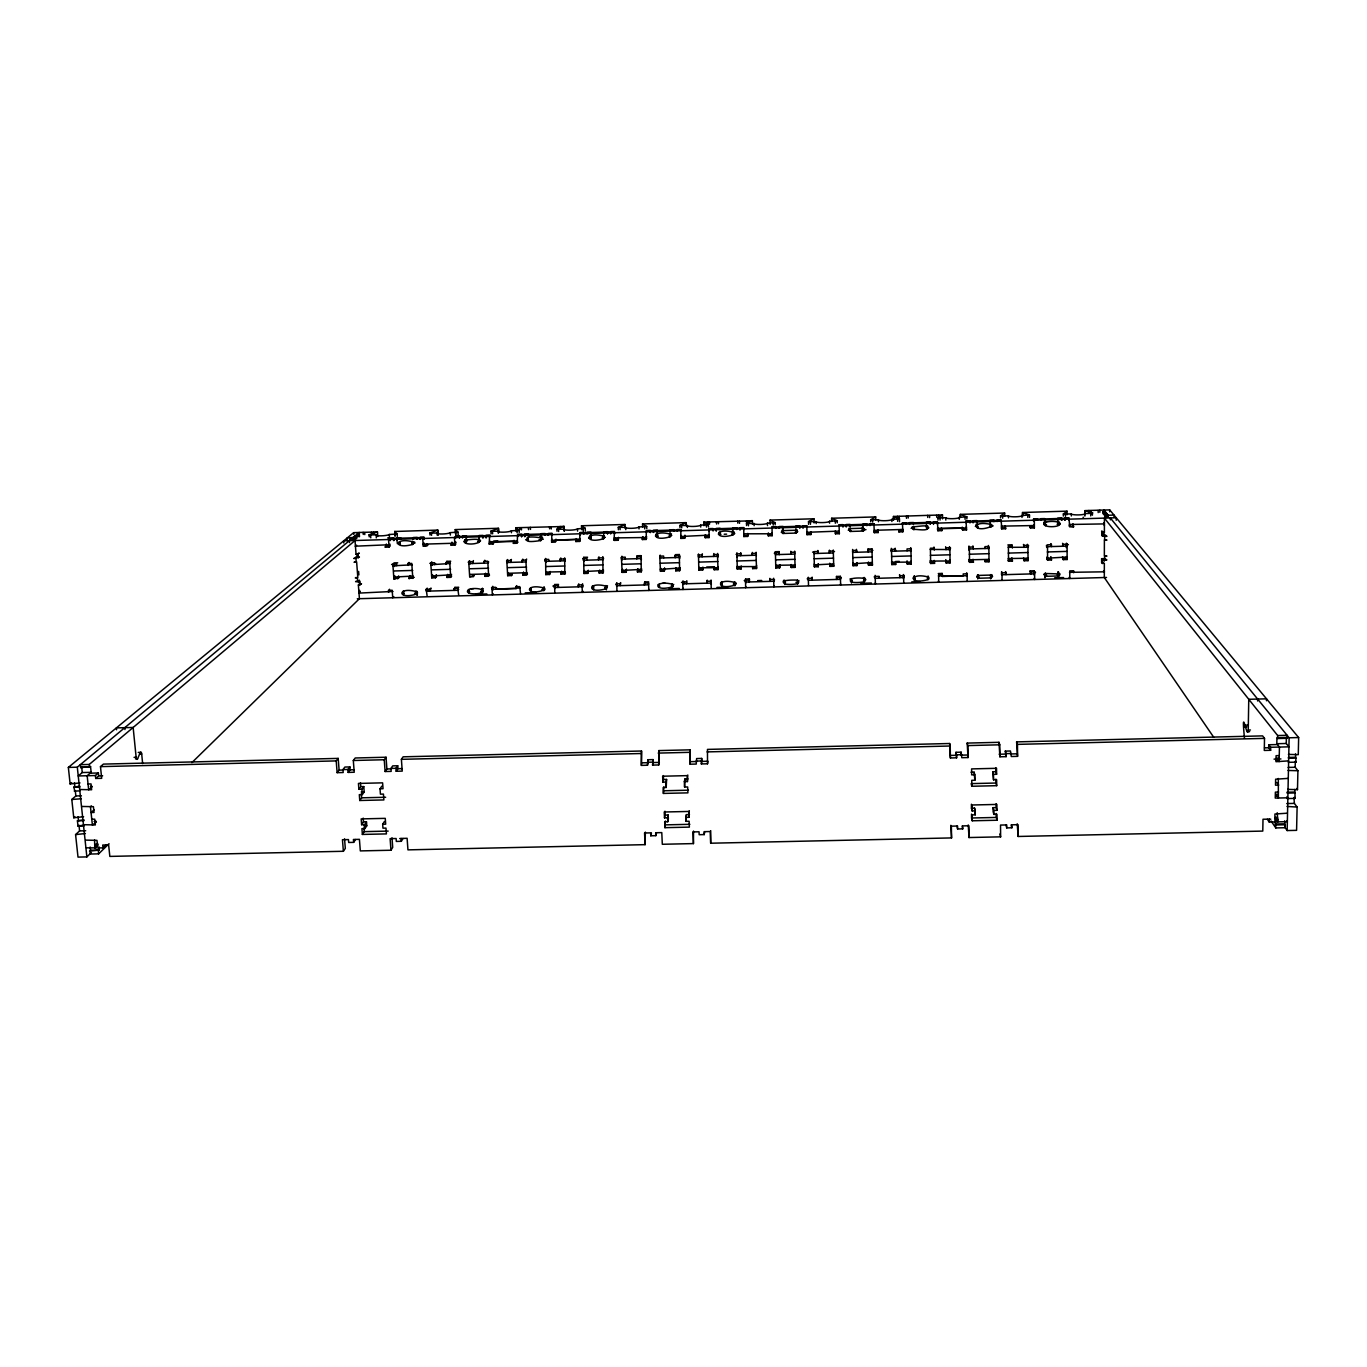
<?xml version="1.0" encoding="UTF-8"?>
<svg xmlns="http://www.w3.org/2000/svg" width="1367" height="1367" viewBox="0 0 1367 1367"><rect width="100%" height="100%" fill="white"/><g stroke="black" fill="none" stroke-linecap="round" stroke-linejoin="round"><path stroke-width="1.5" d="M814.014 552.456L814.014 553.515L833.374 552.952L833.323 551.892M1088.952 512.608L1088.952 510.489L1109.696 509.891L1298.65 737.548L1298.274 754.652L1288.398 754.396M1090.712 515.906C1090.49 510.455 1098.179 515.051 1085.039 510.694L1085.039 514.59M1090.934 512.762L1090.866 510.626M1092.404 515.188L1092.404 513.035M1098.197 512.557L1098.128 510.472M1099.837 512.283L1099.854 510.164M673.743 584.41L671.573 585.879M1213.657 737.172L1104.314 577.54L1104.348 563.529L1101.631 562.52L1101.631 558.693L1105.544 558.59M1106.604 536.018L1102.417 536.137L1101.665 531.302L1104.399 532.241L1101.665 531.302M1102.383 563.597L1101.631 558.693M1102.417 536.137L1102.434 532.293M1103.152 513.684L1103.152 511.548L1105.083 511.48L1105.083 514.334M1103.579 558.625L1104.092 561.239L1104.348 559.684M1103.613 535.044L1103.63 533.13L1104.382 536.052M1103.647 514.658L1103.152 511.548M1103.904 523.202L1104.399 525.782M1103.904 513.479L1103.904 510.045L1108.159 515.291L1108.159 517.204M1104.399 532.241L1104.416 518.127L1277.649 735.531L1277.581 738.539L1287.048 738.317L1287.116 735.309L1277.649 735.531M1104.707 515.974L1104.707 513.479L1106.655 513.411L1106.655 516.094M1105.219 516.248L1104.707 513.479M1105.681 516.829L1105.595 512.112L1103.647 512.164M1106.193 517.478L1105.681 514.693L1107.646 514.624L1107.629 516.777M1107.167 516.196L1107.167 514.043L1105.219 514.112M1109.679 511.805L1109.696 509.891M1110.329 519.887L1110.329 517.956L1289.132 737.787L1287.167 830.555L1296.582 830.35L1297.112 807.077L1294.395 803.403L1293.934 797.491M1114.02 517.239L1114.02 515.086L1106.193 515.325M1116.224 520.28L1116.241 517.751L343.647 540.854L343.818 542.972M812.203 579.027L812.186 580.155L812.152 577.147L812.135 578.258L808.273 578.361L808.29 577.25L808.512 585.452M810.887 534.548L810.904 533.54L807.026 533.66L807.008 534.668L810.887 534.548L810.853 531.643M808.358 579.164L808.341 580.274L840.5 579.352L840.432 578.241M1244.466 738.163C1240.946 700.998 1247.37 741.478 1248.242 730.046L1248.755 699.289L1266.508 698.827L1266.474 700.758M1257.606 700.981L1257.64 699.05M806.786 527.03L806.82 526.022L772.03 527.081L772.167 535.693L768.305 535.813L768.357 532.908M806.974 532.31L839.235 531.097M95.724 778.455L98.68 775.892L98.373 772.987L95.417 775.533L95.724 778.455L101.688 778.319L100.474 766.631L103.414 764.102L338.179 758.395L336.214 760.906L337.136 772.663L343.185 772.526L342.946 769.587L344.894 767.041L349.884 766.921L347.953 769.467L348.175 772.406L354.224 772.252L353.318 760.496L355.215 757.984L386.024 757.233L384.247 759.744L385.118 771.518L391.167 771.381L390.962 768.425L392.705 765.879L397.712 765.759L395.969 768.305L396.191 771.261L402.24 771.108L401.402 759.334L403.111 756.822L641.533 751.013L641.379 765.383L647.497 765.23L648.061 759.727L653.118 759.608L652.589 765.11L658.723 764.956L658.843 750.586L690.13 749.834L690.113 764.204L696.247 764.068L696.623 758.565L701.698 758.429L701.356 763.931L707.508 763.794L707.474 749.406L949.638 743.511L950.39 757.967L956.61 757.814L955.977 752.311L961.121 752.175L961.77 757.694L968.007 757.54L967.204 743.084L998.987 742.315L999.892 756.788L1006.129 756.635L1005.292 751.115L1010.452 750.996L1011.307 756.515L1017.561 756.361L1016.604 741.888L1262.612 735.89L1264.509 738.385L1264.287 750.449L1270.627 750.295L1270.678 747.271L1268.747 744.759L1277.462 744.554M1270.627 750.295L1268.679 747.766L1268.747 744.759M1286.86 820.952L1287.355 821.652L1269.242 822.063L1269.294 819.089M1284.638 820.866L1285.185 827.718L1275.804 827.924L1275.274 820.713M1275.77 796.26L1275.804 794.398L1278.145 794.347M1276.47 760.804L1276.522 758.189L1278.88 758.138M1276.522 758.189L1279.136 761.624L1279.444 747.065L1276.812 743.716L1276.932 737.719L1285.8 737.497M1275.975 819.055L1276.009 817.09L1277.957 819.892L1274.83 819.961L1274.933 814.014L1287.15 813.211M1270.678 747.271L1288.944 746.843L1286.262 743.494L1286.381 737.479L1287.048 738.317M1286.962 798.567L1295.198 798.379L1294.703 789.442M1287.646 789.374L1297.488 789.665L1297.915 770.732L1295.181 767.263L1295.318 761.282L1296.001 762.137L1288.312 762.325M1296.001 762.137L1295.489 753.883M976.721 576.618L978.174 578.258L991.263 577.882L992.579 576.43L991.109 575.046L977.866 575.439L976.721 576.618L979.353 577.096M797.405 580.565C803.608 585.213 785.119 584.768 784.658 583.777C778.199 579.13 797.85 580.172 797.422 580.086M797.627 583.401L798.875 580.445M1057.101 524.313C1066.345 521.904 1044.661 519.152 1044.012 524.381C1045.106 528.243 1065.611 527.269 1058.451 521.493M795.047 564.998L775.79 565.289M795.081 567.39L795.133 566.314L791.288 566.416L791.22 567.51L795.081 567.39L794.671 551.157L794.62 552.2L790.758 552.319L790.81 554.216L790.81 551.277L790.758 552.319M797.081 529.73L795.987 533.079L782.813 533.455L781.599 532.344L782.847 530.618L796.021 530.225L797.388 531.473L796.243 533.045L795.987 529.593M794.876 559.308L775.585 559.872M794.723 553.02L794.671 554.079L775.362 554.643L775.465 553.584M414.731 542.152L411.826 543.536M784.658 583.777L785.529 582.632M468.249 590.031C463.157 594.799 483.098 595.226 482.739 590.715C480.842 587.092 463.31 588.306 469.582 591.621M779.651 567.835L779.686 564.861L779.651 567.835L775.79 567.954L775.397 551.721L779.258 551.619L779.224 554.558L779.258 551.619M782.983 530.601L783.052 529.712L783.069 533.472L783.957 532.447M773.944 585.777L773.842 586.921L773.688 578.241M775.79 567.954L775.892 566.861L779.737 566.758M773.756 580.155L773.654 581.265L745.442 582.069L745.613 580.958M775.397 551.721L775.294 552.764L779.156 552.661M769.911 580.24L769.792 581.368L769.86 578.361M772.167 535.693L772.287 534.702L768.425 534.805L768.305 535.813M772.218 532.771L772.099 533.779L743.904 533.813M849.984 578.976L852.222 580.719M912.114 526.91L913.839 529.559C915.719 528.585 931.286 532.703 927.527 525.697M1060.006 524.039L1057.699 523.937L1057.682 521.425M756.515 568.501L756.669 567.425L752.824 567.527L752.67 568.621L756.515 568.501L756.002 553.327L752.14 553.447M756.6 565.511L756.447 566.587L737.291 566.604M756.327 560.436L737.086 560.983M756.207 554.148L756.071 555.207L736.779 555.771L736.984 554.712M1270.78 819.175L1263.005 819.226L1262.783 831.085L1018.159 836.467L1018.056 824.677L1011.853 824.814L1011.888 827.77L1006.744 827.889L1006.727 824.933L1000.524 825.07L1000.627 836.843L969.015 837.544L968.878 825.771L962.676 825.907L962.727 828.863L957.601 828.966L957.566 826.027L951.381 826.164L951.552 837.92L710.686 843.217L710.72 830.658M749.389 578.942L749.287 581.949L749.389 578.942L745.545 579.061L745.63 587.725L745.818 586.58M752.363 554.301L752.209 555.344L752.311 552.405M399.694 838.552L407.11 838.279L407.947 849.864L645.104 844.652L644.558 832.999L650.641 832.862L650.777 835.784L655.835 835.664L655.699 832.742L661.782 832.606L662.312 844.276L693.445 843.593L692.949 831.922L699.05 831.785L699.169 834.707L704.227 834.588L704.688 831.768M707.508 763.794L707.952 761.248L701.818 761.385L701.356 763.931M747.681 536.428L747.783 533.523L747.681 536.428L743.819 536.548L743.733 527.918L709.063 528.961M737.155 557.206L736.916 552.849L737.274 569.065L741.119 568.945L741.239 565.972M693.445 843.593L693.53 831.051M737.274 569.065L737.394 566.092M736.095 583.265L734.643 585.213C715.881 590.834 715.881 577.609 734.54 582.376C738.539 583.043 732.268 588.767 734.677 581.659L734.916 585.845M740.572 553.789L740.76 552.746L740.641 555.685L740.572 553.789L736.71 553.891M743.819 536.548L743.938 533.643M668.173 815.04L667.557 817.791L664.516 817.859L665.131 815.108L668.173 815.04L668.343 818.97L667.745 821.738L664.687 821.806L664.943 827.667L689.361 827.12L689.105 821.259L686.063 821.328L685.892 817.381L688.934 817.312L689.293 810.665M686.063 821.328L686.422 814.629L689.464 814.561M658.176 584.461L659.646 586.221M685.892 817.381L686.422 814.629M718.769 532.429L719.145 533.95L720.99 534.326M666.583 779.446L665.968 782.061L662.91 782.129L663.525 779.515L666.583 779.446L666.207 787.46L663.149 787.546L663.405 793.424L687.909 792.86L687.652 786.965L684.594 787.033L684.354 781.616L687.43 781.548L687.789 775.004M690.113 764.204L690.13 749.834M684.594 787.033L684.901 779.002L687.96 778.934M684.354 781.616L684.901 779.002M721.725 581.641L720.597 583.06L721.844 585.572L721.981 581.624M732.114 531.131L734.387 532.241L732.815 534.958C713.95 540.683 713.95 527.32 732.712 532.105C736.745 533.027 730.354 538.393 732.917 531.097M664.943 827.667L665.387 820.986M706.705 566.98L714.377 566.758L714.189 569.731L718.034 569.612L718.29 568.535L718.205 566.639L717.965 567.698L698.879 567.783M655.835 835.664L656.485 832.845M663.405 793.424L663.866 786.862M711.199 588.22L711.062 580.035L711.336 584.375M717.846 561.547L698.64 562.11M711.13 581.932L710.857 583.06L682.731 583.863L683.004 580.838M714.189 569.731L714.377 566.758M650.777 835.784L651.461 832.947M645.104 844.652L645.344 832.11M720.187 534.326L719.948 535.351L719.948 532.036M706.944 581.265L707.235 580.155L707.029 583.145L706.944 581.265L710.789 581.163M658.723 764.956L658.843 750.586M652.589 765.11L653.118 759.608M399.318 541.964L399.848 543.57L397.353 543.622L397.216 541.862M698.742 556.899L698.503 553.977L698.81 570.176L702.655 570.056L702.877 567.083M647.497 765.23L648.061 759.727M705.235 537.692L705.44 534.787L705.235 537.692L709.08 537.573L709.285 534.668M709.148 535.146L680.749 536.496L681.091 535.488L680.834 538.41L684.679 538.29L684.935 535.386L684.679 538.29M480.5 540.461C478.655 545.57 458.628 545.194 465.686 539.247M698.81 570.176L699.05 567.202M709.063 528.944L709.08 537.573M702.057 554.917L702.348 553.857L702.125 556.813L702.057 554.917L698.212 555.019M641.379 765.383L641.533 751.013M698.588 555.839L698.281 556.899L717.521 556.335L717.709 553.413M683.312 588.357L682.97 589.502L682.646 581.966L686.49 581.846L686.559 583.743L686.815 580.736M675.776 570.842L676.067 567.869L675.776 570.842L679.621 570.722L679.895 567.749M679.809 567.988L660.364 569.373L660.757 568.279L660.449 571.286L664.277 571.167L664.584 568.194L664.277 571.167M672.496 585.845L672 586.99C652.401 592.184 653.939 579.557 672.137 584.17C675.691 585.315 669.693 590.1 672.034 583.658M679.45 562.674L660.278 563.221M679.621 570.722L679.331 554.541L675.503 554.643L675.213 557.599L675.503 554.643M659.56 586.426L659.236 587.366L659.287 584.034M671.47 533.848L669.83 536.838C650.982 542.46 651.068 529.251 669.71 533.984C673.658 534.548 667.779 540.375 669.881 533.523M648.522 590.476L648.949 589.331M648.761 589.843L648.607 581.829L644.797 581.932L644.438 584.939L644.797 581.932M660.261 556.967L659.851 558.009L679.057 557.463L679.331 554.541M648.642 583.863L648.266 584.837L616.414 585.76L616.842 582.735L616.91 590.886M658.228 536.189L657.014 537.214L657.117 533.796M637.449 571.953L637.825 568.98L637.449 571.953L641.277 571.833L641.653 568.86M641.413 569.373L622.053 570.466L622.549 569.39L622.139 572.38L625.966 572.277L626.376 569.304L625.966 572.277M641.14 563.785L622.002 564.332M135.487 758.856L137.571 758.805L140.323 752.397L138.255 752.431M641.123 557.514L640.679 558.573L621.507 559.137L621.917 556.215M641.277 571.833L641.038 555.668L637.21 555.771L636.834 558.71L637.21 555.771M642.353 539.555L642.712 536.65L642.353 539.555L646.198 539.435L646.557 536.53L646.113 537.521L614.398 537.914M620.14 583.743L620.652 582.632L620.225 585.623L620.14 583.743L616.312 583.863M607.512 585.777L605.735 588.887C586.631 594.269 587.383 581.3 605.854 586.067C609.409 587.212 603.394 592.014 605.82 585.554M599.105 571.167L599.207 573.046L603.018 572.944L603.479 569.971M513.394 543.365L514.077 540.461L513.394 543.365L517.222 543.263L517.546 534.685L551.875 533.66L551.619 542.238L555.446 542.118L555.344 540.221L575.763 539.64L575.866 541.537L579.693 541.417L579.898 532.822L614.347 531.797L614.193 540.392L618.038 540.273L618.448 537.368M603.172 570.552L583.812 571.577L584.307 570.688M593.193 585.777L593.022 589.245L592.458 585.725M602.881 564.896L583.794 565.442M599.207 573.046L599.669 570.073M614.193 540.392L614.62 537.487M527.354 537.88L528.277 539.982M602.915 558.642L602.351 559.701L583.231 560.265L583.726 557.343L587.554 557.223M603.018 572.944L602.813 556.779L602.915 558.659M582.957 591.21L582.359 592.372L581.966 584.837L578.156 584.956L578.241 586.836L578.771 583.829M598.438 557.941L599.002 556.899L598.524 559.838L598.438 557.941L602.266 557.839M587.742 573.388L588.237 570.415L587.742 573.388L583.914 573.491L583.726 557.343M604.863 537.248L603.223 538.82C584.29 544.476 584.598 531.233 603.086 535.967C606.88 536.223 601.651 542.374 603.086 535.949L603.53 535.163M583.914 573.491L584.427 570.517M848.924 528.294L850.154 531.455L863.38 531.062L864.662 529.593L863.175 528.209L850.223 528.585L848.822 529.61L851.009 530.447M875.649 516.999L870.676 519.699L878.4 519.785A6.732 1.111 -1.5 0 0 885.338 520.707A6.732 1.111 -1.5 0 0 891.848 519.392L899.452 518.862L893.488 516.47L893.471 520.246M554.763 592.595L554.694 584.529L558.488 584.427L557.924 587.417L558.59 586.289M564.827 574.037L565.477 572.944L561.683 573.063L561.017 574.157L564.827 574.037L564.674 557.907L564.11 560.812L545.023 561.376L545.621 558.454L545.775 574.601L549.585 574.482L550.166 571.509M565.015 571.662L546.048 572.072M86.446 847.83L103.003 847.916L102.713 845.045L108.625 844.926L109.838 856.408L343.373 851.282L342.451 839.714L348.448 839.577L348.688 842.482L353.643 842.362L353.421 839.475L359.418 839.338L360.324 850.906L390.962 850.24L390.108 838.654L396.122 838.518L396.327 841.423L401.317 841.303L403.009 838.484M564.708 566.006L545.655 566.553M579.693 541.417L580.206 538.513M390.962 850.24L392.705 847.369L391.987 837.766M579.864 539.059L551.516 540.341L552.2 539.333L551.619 542.238M575.866 541.537L576.378 538.632M543.793 590.151C525.167 596.627 524.398 583.094 543.468 587.844C546.954 588.271 542.118 593.996 543.331 587.844L543.776 587.144M560.197 559.069L560.863 558.009L560.299 560.948L560.197 559.069L564.024 558.949M545.775 574.601L546.356 571.628M366.493 821.892L364.63 824.643L361.623 824.711L363.485 821.96L366.493 821.892L366.783 825.788L364.938 828.573L361.93 828.624L362.375 834.434L386.417 833.904L385.972 828.094L382.965 828.163L382.675 824.25L384.452 821.482M531.131 590.527L530.977 587.707M403.026 591.245L403.897 593.449M362.375 834.434L364.237 831.632L363.947 827.787M353.643 842.362L355.54 839.543M520.537 593.637L519.768 586.631L515.974 586.751L516.077 588.613L495.828 589.177L495.708 587.314L491.915 587.417L492.376 594.918L493.214 593.774M555.344 540.221L556.01 539.213M343.373 851.282L345.304 848.411L344.552 838.825M396.191 771.261L397.917 768.698L397.712 765.759M520.212 588.015L492.017 589.314L492.752 586.289M363.776 786.589L361.913 789.22L358.889 789.289L360.768 786.657L363.776 786.589L364.186 791.937L362.323 794.569L359.316 794.654L359.76 800.498L383.871 799.934L383.444 794.09L380.419 794.159L380.026 788.793L381.82 786.162M516.077 588.613L516.743 585.623L515.974 586.751M526.978 572.688L507.926 573.303M522.912 575.251L523.561 572.277L522.912 575.251L526.722 575.148L525.851 560.077L522.023 560.18L522.143 562.076L522.792 559.12M526.603 567.117L507.584 567.664M385.118 771.518L386.895 768.955L386.024 757.233M359.76 800.498L361.64 797.815L361.332 793.937M541.52 539.64L540.666 540.666C539.931 540.358 523.1 544.032 527.372 538.273C525.68 535.334 550.491 538.085 539.008 539.726M624.924 524.552L618.277 527.286L625.693 527.389A6.664 1.111 -2.6 0 0 631.776 528.311A6.664 1.111 -2.6 0 0 638.97 526.978L646.694 526.432L642.541 524.022L642.661 527.081M511.497 575.575L512.283 574.482L508.49 574.601L507.687 575.695L511.497 575.575L511.378 573.696M495.828 589.177L496.648 588.049M528.346 540.478L528.089 537.761M510.592 560.521L511.395 559.462L510.711 562.401L510.592 560.521L506.781 560.624L507.687 575.695M837.151 520.776L829.547 521.254A6.698 1.111 -1.7 0 1 822.866 522.587A6.698 1.111 -1.7 0 1 816.133 521.664L808.529 521.63L808.581 524.398M507.704 561.427L506.901 562.486L525.953 561.94L526.603 559.018M348.175 772.406L350.106 769.843L349.884 766.921M506.781 560.624L507.584 559.564L507.704 561.444M482.141 588.476L481.457 592.424L483.183 590.937M517.444 540.922L489.489 541.759M337.136 772.663L339.119 770.117L338.179 758.395M488.925 573.85L469.958 574.413M484.875 576.344L485.627 573.388L484.875 576.344L488.685 576.242L487.746 561.188L483.935 561.307L484.055 563.187L484.807 560.231M488.583 568.228L469.599 568.775M469.547 591.843L468.813 592.782L469.018 589.467M488.702 561.974L487.865 563.05L468.847 563.597L469.616 560.692L468.727 561.752L469.684 576.789L473.478 576.686L473.358 574.806M458.714 595.328L457.774 588.391L458.697 587.263L454.921 587.383L454.1 590.373L454.921 587.383M1000.576 517.939L1000.559 515.803L1008.453 515.889A6.801 1.111 -0.9 0 0 1015.835 516.794A6.801 1.111 -0.9 0 0 1021.969 515.479L1029.522 514.983L1022.619 512.574L1022.653 516.111M458.646 589.365L457.894 590.288L426.35 591.176L427.222 588.169L426.214 589.297L427.17 596.285M469.684 576.789L474.366 575.575M451.144 545.245L451.964 542.34L451.144 545.245L454.938 545.125L454.442 537.539L455.382 536.548L489.608 535.539L489.232 544.1L493.043 543.998L493.76 541.093L497.827 540.956M489.232 544.1L489.967 541.195M656.297 533.813L656.04 535.351L657.424 536.206M446.924 577.455L447.744 574.482L446.924 577.455L450.717 577.335L451.537 574.362M466.164 539.264C463.088 540.324 467.377 541.862 465.617 542.904L465.429 540.068C466.437 540.187 483.781 537.06 478.313 542.528L478.518 539.247M451.127 574.823L431.63 575.985L432.621 574.892L431.767 577.882L435.543 577.78L436.398 574.806L435.543 577.78M783.633 580.257L783.359 581.795L784.726 582.65M556.933 529.251L564.212 529.234A6.664 1.094 -2.8 0 0 570.09 530.157A6.664 1.094 -2.8 0 0 577.455 528.824L585.213 528.277L581.505 525.868L581.71 529.695M450.632 569.321L431.682 569.885M429.99 589.194L430.998 588.066L430.127 591.057L429.99 589.194L426.214 589.297M976.106 524.262L976.021 526.192L977.969 526.671M450.444 563.494L430.861 564.708L431.733 561.786M1043.722 522.365L1046.49 521.75M450.717 577.335L449.726 562.298L450.666 561.239L446.872 561.359L446.052 564.298L446.872 561.359M752.294 520.724L746.519 523.493L754.071 523.527A6.681 1.111 -2 0 0 760.599 524.45A6.681 1.111 -2 0 0 767.434 523.117L775.089 522.604L770.031 520.178L770.168 524.398M416.081 590.971L415.824 594.286C397.113 599.84 397.353 586.597 416.012 591.518C419.071 592.612 414.064 595.995 417.618 592.885M369.244 536.872L369.073 534.77L377.36 532.002M454.938 545.125L455.758 542.221M435.646 563.563L434.655 564.622L434.535 562.743L430.742 562.862L431.767 577.882M455.758 542.203L454.818 543.212L423.121 544.169L423.89 543.4M403.966 593.859L403.231 594.645L403.624 591.193M409.041 578.549L413.859 577.335L409.041 578.549L408.904 576.669M393.816 596.593L392.722 597.755L392.192 590.271L388.416 590.373L388.553 592.253L389.51 589.245M413.142 576.054L393.764 577.079L394.653 576.19M393.012 591.45L358.837 593.107M412.749 570.432L393.833 570.979M960.42 517.273L960.386 514.453L966.845 516.811L959.258 517.358A6.767 1.111 -1.2 0 1 952.936 518.674A6.767 1.111 -1.2 0 1 945.776 517.768L937.984 517.717L942.478 515L942.547 518.862M412.356 564.793L392.961 565.818L394.055 564.742M393.901 578.976L398.771 577.763L393.901 578.976L392.825 563.973L396.618 563.853L396.738 565.733M398.634 575.9L397.677 578.873M407.981 563.529L409.041 562.452L408.118 565.408L407.981 563.529L411.775 563.409L412.817 578.429M385.289 547.193L386.263 544.288L385.289 547.193L389.082 547.073L388.536 539.521L389.646 538.513L423.753 537.504L422.728 538.513L423.257 546.065L428.059 544.937M98.988 846.839L99.33 850.052L90.512 850.24L89.829 854.05L98.663 853.845L109.035 843.712M191.876 762.632L359.418 598.695L358.376 584.991L361.452 583.829L358.376 584.991M103.003 847.916L105.908 845.096M413.398 543.468L412.356 544.493C393.388 549.824 393.935 537.111 412.287 541.674C416.098 542.579 410.083 547.74 412.612 541.212M89.521 851.18L99.33 850.052M85.677 830.76L79.594 830.897L75.578 834.605L78.004 857.109L86.873 856.904L91.367 852.564M358.991 593.09L360.17 591.962M519.238 532.361L519.118 530.259L515.872 527.833L516.077 531.233M358.855 591.176L359.641 590.424L359.777 592.287M94.562 839.919L94.819 848.104L97.758 845.267L97.553 843.371L94.631 846.19L97.587 846.122L96.972 840.38L85.694 840.107M400.172 544.408L399.967 541.588M358.103 581.231L358.632 582.718L359.282 580.121M85.403 833.528L75.578 834.605M679.946 527.542L679.86 525.441L687.345 525.526A6.664 1.111 -2.3 0 0 693.65 526.449A6.664 1.111 -2.3 0 0 700.673 525.133L708.345 524.603L703.783 522.177M96.391 822.08L92.392 825.019L90.444 806.752L91.384 805.915M389.082 547.073L390.039 544.169M84.053 824.711L95.348 824.95L94.733 819.175L91.777 819.243M389.424 544.732L355.3 546.185M83.951 819.773L77.423 820.815L77.987 826.078L83.951 825.053M94.033 809.845L91.059 812.545L94.033 812.476L93.417 806.684L82.105 806.462M83.609 816.714L73.767 817.774L71.802 799.473L75.851 795.953L81.405 795.816M73.767 817.774L74.912 816.748M354.224 558.18L359.418 557.018L355.659 557.121M356.343 558.095L357.402 555.156L357.539 557.035M81.285 798.772L71.802 799.473M92.255 786.657L88.667 789.818L87.163 775.738L91.145 772.338L90.547 766.528L80.636 767.588L80.328 764.666L89.248 764.461L355.027 540.546L356.069 554.353L359.145 553.259L356.069 554.353M80.294 789.528L91.64 789.75L91.025 783.923L88.052 783.992M79.816 786.162L73.801 787.136L74.724 790.604M80.004 782.915L70.127 783.94L68.35 767.417L353.66 532.652L377.548 531.917L377.685 536.513M355.454 546.185L356.65 545.177M70.127 783.94L71.665 782.642M91.145 772.338L82.259 772.543L78.227 775.96L95.417 775.533M80.636 767.588L90.547 766.528M429.904 533.062L437.064 533.045A6.681 1.094 -3.4 0 0 442.515 533.984A6.681 1.094 -3.4 0 0 450.204 532.652L458.03 532.105L455.228 529.661M347.201 540.187L347.03 538.068L355.352 537.197L355.505 539.299M354.361 538.735L354.207 536.65L356.855 535.932L354.993 535.984L355.147 538.085M357.026 538.034L356.616 534.617L359.265 533.916L357.402 533.967L357.59 536.411M68.35 767.417L77.304 767.195L349.337 540.717L349.491 542.596M397.319 536.377L397.131 533.933L394.755 531.49L437.936 530.088L438.294 535.3M1063.355 516.06L1063.338 513.924L1067.029 511.241M1029.454 515.051L1029.539 517.427M1000.559 515.803L1004.66 513.121L1004.711 516.213M708.277 524.672L708.465 527.047M457.945 532.156L458.235 535.249M893.574 519.99L893.488 516.47L942.529 514.898M808.495 521.579L813.878 518.862M906.372 516.248L906.492 518.315M782.539 529.73L781.685 531.336L783.154 532.464M914.027 576.19L913.122 578.104L915.292 578.942M679.86 525.441L686.097 522.707L686.217 525.509M752.414 524.227L752.397 520.622L746.467 521.049L746.655 523.117M936.583 515.376L936.805 517.392M703.92 525.68L703.732 522.091L746.707 520.964M518.982 530.362L511.326 530.823A6.664 1.094 -3.1 0 1 503.791 532.156A6.664 1.094 -3.1 0 1 498.135 531.216L490.924 531.233L491.061 533.916M490.89 531.114L498.374 528.363L498.613 532.532M564.332 531.182L564.075 526.295L558.078 526.722L558.317 528.773M396.96 534.019L389.287 534.48A6.698 1.077 -3.6 0 1 381.444 535.83A6.698 1.077 -3.6 0 1 376.181 534.873L369.073 534.89M528.328 527.628L528.585 529.661M716.308 522.006L716.633 524.022M371.482 532.344L371.773 534.377M558.351 526.637L515.872 527.747M926.587 525.629L926.826 529.166C931.03 523.527 917.906 526.893 913.515 526.722C909.875 528.123 916.454 532.6 913.669 526.261M990.426 526.278L991.553 524.432M927.509 578.583L928.364 576.139M1057.255 574.875L1059.357 574.055L1058.605 572.09M603.787 537.812L602.181 537.863M670.223 535.83L669.42 535.847M733.02 533.967L732.216 533.984M796.021 532.088L795.218 532.105M861.5 530.14L864.491 529.012L862.235 527.252M863.483 580.411L865.601 579.454L864.474 577.558M864.405 581.505C870.42 576.72 851.863 577.797 851.453 579.027C845.575 584.119 864.064 582.427 864.405 581.522L864.286 580.377M1058.075 574.858L1059.254 575.849L1060.074 573.969L1045.55 573.491L1044.234 574.943L1045.567 576.327L1058.844 575.951L1058.092 572.072M530.259 527.32L530.516 529.405M835.288 521.083L835.34 523.202M581.488 525.765L625.044 524.467L625.112 528.397M642.507 523.937L686.217 522.621L686.337 525.765M769.963 520.092L813.963 518.777L814.083 522.98M1004.694 513.035L960.283 514.368L960.317 517.546M1088.952 510.489L1084.902 510.609L1084.885 516.077M1063.372 513.941L1071.318 513.992A6.835 1.111 -0.6 0 0 1078.905 514.898A6.835 1.111 -0.6 0 0 1084.885 513.582L1090.712 513.411M355.352 537.197L353.472 537.248L353.626 539.35M354.736 537.47L356.189 537.419M353.455 538.854L349.61 539.299M873.974 524.022L874.128 525.013L873.974 524.022L839.082 525.082L839.133 526.056M539.64 536.872L542.015 537.026M414.936 543.092L413.671 542.067M464.216 541.622L466.813 541.554L466.677 539.435M480.432 541.144L479.373 539.401M525.594 539.794L528.448 539.709M543.297 539.264L541.622 539.316L541.469 536.479M588.596 537.914L591.227 537.846L591.074 535.01M604.915 537.436L603.958 537.47L603.855 535.334M655.408 535.932L657.561 535.864L657.459 533.728M671.778 535.437L670.343 535.488L670.257 533.711M718.341 534.053L720.272 534.001L720.221 532.566M734.78 533.557L733.088 533.608L733.002 531.114M781.258 532.173L783.188 532.122M796.038 531.746L797.73 531.695M848.223 530.191L850.171 530.123M863.073 529.747L865.977 529.661M911.071 528.311L913.498 528.243L913.464 526.808M928.859 527.782L926.433 527.85L926.399 525.697M975.32 526.398L977.012 526.346L976.995 524.193M990.494 525.953L993.177 525.868M1043.687 524.364L1044.661 524.33L1044.644 521.459M477.613 541.571L479.185 541.52M724.202 534.224L726.612 534.155M1043.722 524.176L1046.49 524.62M513.291 541.486L492.923 542.101L493.043 543.998M386.4 546.168L390.176 546.065M452.084 544.22L455.877 544.1M490.087 543.092L493.88 542.972M514.18 542.357L517.99 542.238M552.302 541.229L556.113 541.11M576.481 540.512L580.309 540.409M614.723 539.384L618.55 539.264M642.815 538.547L646.642 538.427M681.176 537.402L685.021 537.282M705.509 536.684L709.353 536.565M744.007 535.539L747.852 535.42M878.024 531.558L874.145 531.66L874.299 532.669L878.195 532.549L877.973 529.644L878.195 532.549M902.835 531.797L902.596 530.806L898.717 530.926L898.939 531.917L902.835 531.797L902.459 523.168L937.472 522.109L937.916 530.755L941.812 530.635L941.795 528.721L962.607 528.123L962.641 530.037L966.537 529.918L966.042 521.254L1001.174 520.229L1001.738 528.875L1005.651 528.756L1005.121 525.851L1005.651 528.756M937.557 527.85L937.591 529.764L941.487 529.644L941.812 530.635M962.607 528.123L962.214 527.132L962.248 529.046L966.144 528.926L966.537 529.918M1005.138 527.765L1001.242 527.884L1001.738 528.875M1034.375 527.901L1033.794 526.927L1029.881 527.03L1030.462 528.021L1034.375 527.901L1034.341 520.195M1069.011 525.868L1073.608 526.739L1069.695 526.859L1068.994 518.178L1033.76 519.255L1034.341 520.212M423.257 546.065L427.051 545.946L426.914 544.066M839.338 533.711L839.27 532.703L835.391 532.822L835.459 533.813L839.338 533.711L839.048 524.74L842.926 524.62L842.995 527.115M1101.665 535.129L1105.578 535.01M353.831 558.522L355.95 558.471L356.24 562.23L354.104 562.298M1106.86 536.36L1104.639 536.428L1104.639 540.273L1106.843 540.204M354.514 561.94L356.633 561.871L357.812 577.506L355.693 577.575M1106.587 539.862L1104.382 539.931L1104.348 555.891L1106.569 555.822M393.918 562.896L397.694 562.794M868.062 549.004L871.941 548.902L872.095 549.927L868.216 550.047L868.062 549.004L868.25 551.96L868.216 550.047M1007.889 544.903L1011.785 544.801L1012.332 547.74L1011.785 544.801M445.915 562.418L449.726 562.298M468.727 561.752L472.521 561.632L472.64 563.512L473.409 560.573M544.92 559.513L548.731 559.393L548.851 561.29M583.128 558.402L586.956 558.283L587.058 560.18M636.749 556.83L640.593 556.711M675.144 555.703L678.989 555.583M829.444 551.191L829.496 553.088L829.41 550.149L829.444 551.191L833.323 551.072L833.272 550.03L833.716 566.28L829.854 566.382L829.752 563.409L829.854 566.382M852.7 550.508L856.579 550.388L856.613 552.302L856.46 549.346M907.346 564.144L907.056 561.171L907.346 564.144L911.225 564.041L910.935 548.799L907.056 548.919L907.09 550.816M934.293 548.116L933.969 547.073L934.31 550.03L934.293 548.116L930.397 548.235L930.637 563.477L934.532 563.358L934.498 561.461M968.861 550.081L968.947 546.048L969.357 547.09L973.253 546.971L973.287 548.885L972.843 545.946L973.253 546.971M1012.315 545.826L1008.402 545.946L1008.521 561.222L1012.434 561.119L1011.888 558.129L1012.434 561.119M1024.037 545.484L1024.054 547.398L1023.49 544.459L1024.037 545.484L1027.95 545.365L1028.052 560.658L1024.139 560.778L1023.575 557.804M1051.428 544.681L1050.813 543.656L1051.445 546.595L1051.428 544.681L1047.515 544.801L1047.583 560.094L1051.496 559.974L1050.864 557.001L1051.496 559.974M1062.535 543.314L1063.184 544.339L1067.114 544.22L1067.131 559.53L1063.218 559.65L1062.569 558.573L1066.465 558.454L1067.131 559.53M391.577 564.468L394.414 564.4L394.567 566.502M429.819 563.358L432.194 563.289L432.331 565.391M468.146 562.23L470.043 562.179L470.145 563.939M506.542 561.119L507.96 561.068L508.046 562.486M544.767 559.992L545.963 559.957L546.099 562.435M565.22 559.393L565.084 561.171M583.077 558.881L584.034 558.847L584.153 561.307M603.565 558.266L603.172 559.701M621.216 557.753L622.173 557.736L622.275 559.855M680.014 556.044L679.638 558.522M718.341 554.917L717.948 557.053M736.095 554.387L737.052 554.37M774.286 553.276L775.499 553.242M812.562 552.148L814.014 552.114M833.306 551.55L834.502 551.516M871.924 550.423L872.898 550.388M950.629 548.116L949.416 548.15L949.45 550.286M1027.215 545.877L1028.668 545.826M1046.456 545.313L1046.712 547.449M1068.413 544.664L1066.226 544.732L1066.226 547.603M895.436 561.512L899.315 561.393M355.3 577.933L357.419 577.882L357.71 581.624L355.574 581.676M1106.826 556.181L1104.604 556.249L1104.604 560.077L1106.809 560.009M432.758 576.789L436.534 576.686M447.88 576.344L451.657 576.242M485.729 575.251L489.523 575.148M523.664 574.157L527.474 574.055M546.458 573.491L550.269 573.388M584.512 572.397L588.323 572.295M599.754 571.953L603.565 571.85M622.651 571.303L626.462 571.184M637.911 570.859L641.738 570.74M660.842 570.193L664.67 570.073M676.152 569.749L679.98 569.646M699.118 569.082L702.946 568.98M714.445 568.638L718.29 568.535M737.462 567.971L741.307 567.869M829.803 565.306L833.665 565.186L833.716 566.28M856.819 564.52L852.957 564.639L853.059 565.716L856.938 565.596L856.784 562.623L856.938 565.596M868.421 564.195L872.283 564.075L872.436 565.152L868.558 565.272L868.37 562.298L868.558 565.272M891.609 563.512L895.488 563.409L895.693 564.486L891.814 564.588L891.574 561.615M907.09 563.067L910.969 562.965L911.225 564.041M930.312 560.504L930.329 562.401L934.208 562.281L934.532 563.358M945.844 561.957L949.723 561.837L950.082 562.914L946.203 563.016L945.827 560.043L946.203 563.016M969.135 561.273L973.014 561.171L973.441 562.23L969.545 562.35L969.118 559.376M984.684 560.829L988.563 560.709L989.024 561.786L985.129 561.905L985.111 559.992M1011.905 560.043L1008.009 560.145L1008.521 561.222M1023.593 559.701L1027.488 559.581L1028.052 560.658M1066.807 557.053L1047.566 558.163L1046.951 557.087L1046.968 559.018L1050.864 558.915M814.39 566.827L818.252 566.724L818.235 565.648L814.39 565.75L814.39 566.827L813.963 551.636L817.825 551.516L817.825 550.474L817.876 553.43L817.876 552.371M355.984 581.317L359.982 581.197L360.273 584.939M1102.383 559.769L1106.552 559.65M1101.631 562.52L1104.348 563.529M836.536 576.447L840.38 576.344L840.449 577.455L836.587 577.558L836.536 576.447L836.638 579.454L836.587 578.344M938.275 573.542L942.136 573.439L942.512 576.447L963.222 575.832L963.205 573.935L967.101 573.832L967.187 581.419M1030.154 570.91L1030.735 573.901L1030.154 570.91L1034.033 570.791L1034.614 571.902L1034.665 579.523L1034.084 578.378M453.981 588.511L457.774 588.391M554.011 585.657L557.821 585.554M644.353 583.06L648.18 582.94M745.374 580.172L749.219 580.052M769.741 579.471L773.585 579.369M875.273 576.447L879.135 576.344L879.169 578.241L879.015 577.13M899.794 575.763L899.828 577.66L899.571 574.653L899.794 575.763L903.672 575.661L903.707 582.735M942.478 574.55L938.599 574.653L938.719 582.239L938.377 581.112M1001.498 574.687L1001.635 571.714L1002.131 572.824L1006.027 572.705L1006.044 574.618L1005.514 571.611L1006.027 572.705M1030.718 572.004L1034.614 571.902M425.803 589.724L427.683 589.673L427.768 591.074M491.488 587.844L493.145 587.793L493.265 589.895M552.883 586.084L555.019 586.033L555.156 588.493M583.111 585.23L582.957 586.99M615.902 584.29L617.098 584.256L617.166 585.657M681.518 582.41L683.192 582.359L683.278 584.478M744.229 580.616L745.681 580.582M774.508 579.762L773.842 581.539M807.162 578.822L808.358 578.788M840.415 577.865L841.371 577.848M874.128 576.908L875.085 576.874M903.399 576.071L904.356 576.037M1035.554 572.295L1033.862 572.346L1033.862 574.823M471.102 588.784L473.46 588.716M662.705 583.299L665.08 583.231M757.643 580.599L761.727 580.479M863.414 577.575L864.474 578.668M1104.485 571.816L1069.472 572.329M414.491 593.21L416.986 593.124L417.003 595.243M480.74 591.313L482.312 591.279L482.397 592.509M541.828 589.587L544.22 589.878M604.692 587.776L606.282 587.742M733.259 584.119L734.848 584.068M795.936 582.325L797.542 582.291M1046.712 575.182L1043.687 574.225M476.194 594.269L486.857 593.962M525.236 592.868L535.898 592.56M669.164 588.767L679.262 588.476M716.974 587.417L727.569 587.109M860.988 583.299L871.411 583.025M911.772 581.881L919.957 581.641M1054.692 577.797L1063.594 577.558M357.3 598.763L1106.518 577.472M1245.422 725.193L1247.627 725.125M139.622 754.054L141.69 754.003L142.646 763.572M1244.653 726.902L1246.858 726.834M134.051 757.335L136.136 757.284A2.837 0.906 89.4 0 0 137.571 758.805M1248.242 730.046L1250.446 729.995M1247.422 731.67L1249.626 731.618M897.418 516.265L897.453 518.366M519.819 527.628L519.938 529.712M549.517 526.739L549.637 528.824M100.474 766.631L336.214 760.906M353.318 760.496L384.247 759.744M401.402 759.334L640.815 753.525M658.193 753.097L689.6 752.328M707.029 751.901L950.219 746.006L950.39 757.967M967.204 743.084L967.853 745.579L999.773 744.81L999.892 756.788M1016.604 741.888L1017.475 744.366L1264.509 738.385M1289.132 737.787L1298.65 737.548M1276.812 743.716L1286.262 743.494M90.154 773.175L98.373 772.987M342.946 769.587L347.953 769.467M390.962 768.425L395.969 768.305M647.36 762.273L652.452 762.137M696.128 761.094L701.22 760.975M955.977 752.311L956.575 754.823L961.736 754.704M1005.292 751.115L1006.112 753.644L1011.29 753.507M98.68 775.892L102.645 775.79M339.119 770.117L343.117 770.014M350.106 769.843L354.121 769.741M386.895 768.955L390.911 768.869M397.917 768.698L401.949 768.596M642.097 762.82L648.197 762.683M653.255 762.564L659.372 762.41M690.625 761.658L696.743 761.504M949.809 755.421L956.011 755.285M967.358 755.011L961.155 755.165L961.121 752.175M999.106 754.242L1005.326 754.088M1010.486 753.969L1016.706 753.815M1264.492 747.869L1268.679 747.766M1279.256 755.609L1276.094 755.678L1275.975 761.692L1288.261 760.906M1288.329 757.421L1295.403 757.25M90.41 786.384L92.067 786.35M73.801 787.136L79.918 786.999M1288.398 758.275L1296.087 758.104M1274.027 759.129L1280.947 758.958M74.228 791.049L79.782 790.912M971.014 772.252L974.124 772.184L974.791 774.781L974.859 780.249L971.749 780.318L971.817 786.264L996.697 785.683L996.646 779.737L993.536 779.805L992.732 771.74L995.825 771.672L996.594 774.269L993.484 774.354L992.732 771.74M380.026 788.793L383.05 788.708L382.606 782.847L358.444 783.428L358.889 789.289M974.791 774.781L971.681 774.867L971.612 768.903L996.543 768.305L996.594 774.269M1288.124 767.417L1295.181 767.263M361.178 792.006L364.186 791.937M1297.915 770.732L1288.056 770.458M361.64 797.815L385.648 797.269M664.037 790.775L688.438 790.194M996.697 785.683L995.945 783.035L971.168 783.616L971.817 786.264M1278.521 792.04L1275.377 792.125L1275.257 798.089L1287.868 797.798L1286.979 796.602M1286.996 792.211L1294.652 792.04M77.423 820.815L84.053 820.661M1287.082 793.116L1295.318 792.928M94.101 821.413L96.322 821.362M77.987 826.078L84.071 825.941M1065.32 514.18L1065.508 516.316M681.484 525.697L681.74 527.816M971.407 804.223L971.459 808.153L974.551 808.085L975.218 810.836L975.269 814.817L972.176 814.886L972.245 820.781L997.039 820.234L996.987 814.322L993.877 814.39L993.126 811.639L993.091 807.675L996.184 807.589L996.936 810.341L993.843 810.409L993.091 807.675M382.675 824.25L385.682 824.181L385.255 818.355L361.178 818.901L361.623 824.711M971.459 808.153L972.125 810.904L975.218 810.836M1286.757 803.574L1294.395 803.403M363.793 825.856L366.783 825.788M1297.112 807.077L1287.031 806.427M364.237 831.632L388.177 831.102M665.575 824.865L689.874 824.318M971.544 814.083L971.578 817.996L996.27 817.449L997.039 820.234M94.87 844.413L97.621 844.362M1275.326 818.132L1277.667 818.081M1275.206 824.028L1284.587 823.823M1275.855 824.967L1285.236 824.762M863.055 527.218L863.175 528.209M682.902 583.624L684.081 583.658L683.978 581.573M482.397 588.476L483.269 588.955M899.144 516.367L899.298 518.52M929.68 515.547L929.594 517.615M521.271 527.73L521.528 529.883M530.892 589.741L530.054 588.511M739.393 521.203L739.513 523.322M831.666 518.332L837.185 520.707L837.236 522.826M709.524 522.16L709.507 524.227M551.209 526.927L551.26 528.978M364.733 532.583L364.784 534.582M618.277 527.337L618.397 529.747M1105.595 514.966L1106.655 516.282M1103.647 522.929L1104.416 523.903L1069.387 524.484M1296.599 788.486L1297.488 789.665M1287.885 778.404L1275.633 779.207L1275.514 785.188L1278.675 785.119L1276.71 782.454M1294.532 797.474L1295.198 798.379M1278.299 778.472L1278.401 798.02L1275.804 794.398M1277.222 812.733L1277.923 821.875L1276.624 819.995M1284.775 827.138L1287.167 830.555M1103.562 570.705L1104.331 571.799M1271.054 820.986L1275.804 827.924M1267.329 819.243L1269.242 822.063M1057.99 521.51L1058.554 525.253L1057.904 524.262M746.502 523.458L746.57 525.543M1067.114 544.22L1066.431 543.195L1067.114 546.117L1047.532 546.68L1046.917 545.655M1066.824 551.397L1047.276 551.96M1062.535 545.228L1063.184 546.253L1063.184 544.339M1044.849 521.425L1045.482 525.646L1044.866 524.655M1044.849 521.801L1045.465 522.775M1072.992 571.577L1073.676 572.688L1073.676 570.774L1069.763 570.893L1069.78 578.514L1069.114 577.387M1062.569 556.659L1063.218 559.65M1034.118 525.543L1001.31 526.141M1046.968 559.018L1047.583 560.094M1045.413 572.995L1045.106 577.558M1027.95 545.365L1027.386 544.339L1027.215 547.313M1027.403 546.219L1027.967 547.261L1008.163 547.313M1027.745 552.524L1008.231 553.105M1027.779 558.249L1008.163 558.556M990.392 523.971C988.409 530.686 994.544 525.372 990.733 524.415C970.245 519.836 972.894 533.66 990.392 526.773M1001.652 573.627L1002.148 574.738L1034.631 573.815L1034.033 570.791M988.426 547.364L988.888 548.406L969.391 548.97L968.981 547.928M1001.977 579.95L1002.131 572.824M977.32 524.227L977.593 527.662L977.166 526.671M988.751 553.669L969.271 554.233M988.802 559.376L969.288 559.821M990.904 574.55L991.143 577.899L992.015 574.789M962.248 529.046L962.641 530.037M977.901 574.806L978.174 578.275L977.73 577.147M966.708 574.636L967.118 575.746L938.446 575.934M949.826 554.797L930.38 555.361M949.706 559.906L950.065 560.983L930.483 561.068M937.728 528.346L966.52 527.987L966.11 526.996L966.144 528.926M937.591 529.764L937.916 530.755M998.987 742.315L999.773 744.81M942.512 576.447L942.136 573.439M1018.159 836.467L1017.219 823.84M930.226 549.449L949.894 549.534L949.518 546.629M1011.05 824.95L1011.888 827.77M1005.941 825.07L1006.744 827.889M930.329 562.401L930.637 563.477M999.858 834.007L1000.627 836.843M927.492 576.378L927.68 579.711C908.149 585.127 909.226 572.209 927.749 576.874C930.175 576.72 928.569 581.078 927.509 579.078M974.859 780.249L974.124 772.184M910.935 548.799L910.695 547.757L910.678 551.431M910.73 549.637L910.969 550.679L891.54 551.243L891.335 550.2M975.269 814.817L974.551 808.085M910.969 555.925L891.574 556.489M914.455 576.19L914.745 580.086L914.489 578.959M971.578 817.996L972.245 820.781M902.698 529.456L874.197 530.311M949.638 743.511L950.219 746.006M969.015 837.544L968.246 824.933M962.095 826.044L962.727 828.863M903.672 575.661L903.433 574.55L903.45 578.907M957.003 826.164L957.601 828.966M903.467 576.447L903.707 577.558L875.307 578.361L875.153 577.25M951.552 837.92L950.834 825.309M542.699 537.932L540.666 540.666L541.212 536.462M891.694 562.196L911.191 562.11L910.969 561.171L910.969 562.965M871.975 550.764L872.129 551.807L852.735 552.388L852.632 551.328M872.197 557.053L852.837 557.616M872.283 562.486L853.025 563.785L852.923 562.708M875.273 582.906L875.427 584.034L875.102 575.336M863.107 530.071L863.243 531.08L863.004 526.876M81.644 766.733L82.259 772.543M90.171 847.027L90.512 850.24M77.304 767.195L86.873 856.904M74.433 782.659L74.809 786.281M75.305 790.895L75.851 795.953M78.073 816.663L78.415 819.91M78.978 825.172L79.594 830.897M89.248 764.461L89.556 767.365M98.356 850.992L98.663 853.845M124.773 727.671L124.961 729.551M116.571 729.756L116.383 727.893L133.146 727.466L136.136 757.284M850.189 530.464L850.291 531.473L850.12 528.346M851.419 578.549L851.487 583.06M851.419 580.753L851.521 581.881M357.966 554.301L358.239 558.061M356.069 536.582L356.24 538.683M358.615 571.406L358.889 574.892M354.566 537.846L354.719 539.965M353.66 532.652L353.797 534.531M352.823 539.811L352.686 537.932L359.213 532.464L359.47 536.701M361.913 789.22L362.323 794.569M364.63 824.643L364.938 828.573M360.478 782.761L360.768 786.657M363.195 818.098L363.485 821.96M370.577 535.044L370.782 537.829M363.126 532.344L363.28 534.429M358.496 534.565L358.65 536.65M389.287 534.48L389.441 536.582M401.095 838.415L401.317 841.303M376.181 534.873L376.335 536.975M373.618 532.036L373.755 533.762M400.821 539.264L400.736 537.863L396.943 537.966L397.113 540.443M400.377 538.188L400.446 539.247M396.584 538.308L396.755 540.785M394.79 531.387L395.029 535.3M394.909 534.309L395.063 536.411M393.969 540.529L393.781 538.068L390.005 538.171L390.176 540.649M393.423 538.393L393.576 540.512M394.858 576.003L394.995 577.882M420.438 539.384L420.301 537.265L424.095 537.163L424.231 539.282M419.959 537.607L420.079 539.367M417.26 539.128L417.14 537.368L413.347 537.487L413.466 539.247M416.798 537.692L416.901 539.111M417.106 591.381L417.362 595.209M413.005 537.812L413.107 539.23M409.963 575.575L410.083 577.438M438.004 533.66L437.765 530.191L429.887 532.942L430.024 535.044M437.064 533.045L437.201 535.146M431.442 533.215L431.579 535.317M424.146 543.16L424.266 545.04M450.204 532.652L450.375 535.095M466.591 538.017L466.455 535.898L462.661 536.001L462.781 537.778M466.164 536.223L466.267 538M462.354 536.342L462.439 537.744M459.602 537.863L459.5 536.103L455.707 536.206L455.809 537.983M459.192 536.428L459.278 537.846M455.843 532.481L456.031 535.283M455.501 533.831L455.228 529.576L498.528 528.277L498.784 532.447M486.242 537.778L486.088 535.3L489.899 535.18L489.984 536.599M485.815 535.642L485.934 537.761M483.081 537.88L482.927 535.403L479.116 535.505L479.287 537.983M482.636 535.727L482.773 537.846M482.448 588.459L482.705 592.663M478.826 535.847L478.963 537.966M840.585 583.88L840.654 585.025L840.38 576.344M498.135 531.216L498.254 533.147M492.496 531.387L492.633 533.831M517.922 536.479L517.803 534.36L521.613 534.241L521.75 536.718M516.982 530.652L517.102 532.754M511.326 530.823L511.446 532.737M508.37 572.722L508.49 574.601M528.739 536.513L528.602 534.036L524.791 534.138L524.928 536.616M528.346 534.36L528.465 536.496M524.535 534.48L524.655 536.599M521.357 534.565L521.476 536.701M835.408 531.9L835.357 530.909L835.459 533.813M548.389 535.215L548.304 533.438L552.114 533.318L552.2 535.095M548.064 533.762L548.15 535.198M549.483 572.602L549.585 574.482M545.211 535.3L545.125 533.54L541.298 533.643L541.383 535.061M544.886 533.865L544.955 535.283M544.305 587.041L544.476 589.843M541.059 533.984L541.144 535.215M564.178 530.926L563.939 526.398L556.882 529.132L557.001 531.233M560.128 526.415L560.231 528.499M561.581 571.184L561.683 573.063M558.556 529.405L558.659 531.507M560.914 572.277L561.017 574.157M554.694 584.529L554.113 587.537L582.069 586.733L582.564 583.726M583.999 533.796L583.931 532.378L580.104 532.481L580.257 535.334M583.726 532.703L583.777 533.762M583.128 528.653L583.248 531.114M577.455 528.824L577.575 531.114M591.022 533.933L590.937 532.156L587.109 532.276L587.178 533.694M593.671 585.623L593.671 589.861M586.921 532.6L586.973 533.677M585.213 528.277L585.349 531.097M614.637 533.95L614.518 531.455L610.69 531.575L610.793 533.711M610.519 531.9L610.605 533.677M607.614 533.796L607.512 531.66L603.684 531.78L603.787 533.916M607.324 532.002L607.409 533.779M606.367 585.623L606.384 589.861M833.494 558.18L814.168 558.744M833.648 563.87L814.339 564.913L814.339 563.905M625.693 527.389L625.796 529.661M625.334 559.052L625.249 557.155L621.421 557.275L622.139 572.38M620.003 527.559L620.105 529.661M617.935 538.376L618.038 540.273M646.694 526.432L646.796 528.551M646.523 532.276L646.437 530.499L650.282 530.379L650.367 532.515M646.198 539.435L646.301 530.823L680.851 529.815L680.834 538.41M644.66 526.808L644.746 528.926M641.038 555.668L641.396 559.65M638.97 526.978L639.055 528.926M663.696 557.941L663.61 556.044L659.765 556.147L660.449 571.286M660.176 555.105L660.466 558.385M657.407 532.31L657.305 530.174L653.477 530.293L653.563 532.429M657.168 530.499L657.254 532.464M665.968 782.061L666.207 787.46M667.557 817.791L667.745 821.738M653.323 530.618L653.409 532.395M663.354 775.585L663.525 779.515M664.96 811.212L665.131 815.108M662.91 782.129L662.636 776.217L687.174 775.636L687.43 781.548M664.516 817.859L664.242 811.998L688.695 811.451L688.934 817.312M650.128 530.721L650.214 532.498M681.039 531.25L680.971 529.473L677.126 529.576L677.195 531.011M673.999 531.097L673.931 529.678L670.103 529.798L670.069 532.429M672.444 584.444L672.564 587.246M701.698 758.429L701.818 761.385M704.227 834.588L704.108 831.666L710.225 831.529L710.686 843.217M687.345 525.526L687.43 527.474M713.096 530.994L712.993 528.516L709.148 528.619L709.251 531.114M713.864 553.532L713.677 556.472L713.608 554.575L717.453 554.455L718.034 569.612M707.713 521.972L707.798 524.074M706.38 524.962L706.466 527.081M702.587 568.176L702.655 570.056M700.673 525.133L700.741 527.064M722.066 581.607L722.237 585.828M719.965 528.619L720.016 529.695L720.05 528.294L716.205 528.414L716.223 531.233M722.084 584.444L722.135 585.674M718.393 521.647L718.478 523.749M743.87 529.73L743.802 527.594L739.94 527.696L740.025 529.849M745.545 579.061L745.767 583.043M739.872 528.038L739.94 529.815M741.051 567.049L741.119 568.945M737.702 521.066L737.787 523.168M736.796 529.576L736.728 527.799L732.883 527.918L732.951 529.695M756.156 552.285L756.327 555.583M754.071 523.527L754.14 525.646M752.602 566.724L752.67 568.621M748.398 520.742L748.484 522.843M748.347 523.698L748.433 525.817M775.978 528.414L775.926 526.62L772.065 526.739L772.116 528.175M775.106 522.57L775.174 524.689M773.158 522.946L773.226 525.065M767.434 523.117L767.519 525.594M791.22 564.52L791.288 566.416M791.168 565.613L791.22 567.51M783.018 528.346L783.001 526.415L779.139 526.534L779.19 528.311M784.692 580.172L784.778 584.427M810.392 521.835L810.477 524.313M807.008 534.668L806.82 525.697L802.959 525.817L803.027 528.311M799.815 528.414L799.729 525.919L795.867 526.022L795.919 528.311M797.508 580.155L797.61 584.41M818.252 566.724L818.184 563.751L818.201 564.827M816.133 521.664L816.202 523.612M831.751 521.493L831.58 518.247L875.717 516.914L875.717 520.178M829.547 521.254L829.598 523.202M852.598 549.466L853.059 565.716M850.103 527.064L850.018 524.398L846.156 524.518L846.207 527.03M874.299 532.669L873.923 523.698L870.044 523.8L870.078 525.594M872.642 519.956L872.693 522.091M871.941 548.902L872.436 565.152M870.676 519.699L870.728 521.835M866.849 525.697L866.815 523.903L862.936 524.022L863.004 525.594M864.183 577.54L864.269 581.795M891.814 564.588L891.506 549.363L895.385 549.261L895.436 551.157L895.18 548.218M891.301 548.321L891.318 551.636M878.4 519.785L878.451 521.733M906.338 523.048L906.372 524.125L906.27 522.724L902.374 522.843L902.408 524.279M902.562 528.892L902.596 530.806M899.452 518.845L899.52 521.681M898.905 530.003L898.939 531.917M897.606 519.221L897.658 521.34M895.658 562.589L895.693 564.486M891.848 519.392L891.882 521.51M913.412 524.296L913.395 522.502L909.499 522.621L909.533 524.415M914.352 576.105L914.42 580.36M908.201 515.94L908.235 518.042M940 517.939L940.035 520.075M938.497 515.017L938.531 517.136M937.967 517.683L938.001 520.161M937.403 524.296L937.369 521.784L933.473 521.904L933.507 524.415M934.191 560.385L934.208 562.281M930.329 522.331L930.363 524.125M930.261 524.159L930.226 522.006L926.348 522.126L926.382 524.279M927.697 515.342L927.732 517.461M956.575 754.823L956.61 757.814M950.082 562.914L949.86 547.654L945.964 547.774L945.998 549.688L945.622 546.732M949.706 559.94L949.723 561.837M945.776 517.768L945.81 520.075M941.453 527.73L941.487 529.644M973.014 561.171L972.996 559.257L973.441 562.23M969.938 521.152L969.972 522.946L969.801 520.827L965.905 520.93L965.939 522.724M969.357 547.09L969.545 562.35M972.125 810.904L972.057 804.992L996.885 804.428L996.936 810.341M966.845 516.811L966.862 518.947M966.691 572.722L966.606 576.037M965.051 517.187L965.068 519.323M967.853 745.579L968.007 757.54M959.258 517.358L959.292 519.323M989.024 561.786L988.871 546.51L984.975 546.629L984.992 548.543M988.409 545.484L988.29 548.799M977.115 522.912L976.961 520.605L973.065 520.724L973.082 522.877L973.201 521.049M977.576 574.653L977.764 578.942M1006.112 753.644L1006.129 756.635M1002.643 516.06L1002.66 518.196M1001.02 521.681L1001.003 519.887L997.107 520.007L997.124 521.442M997.261 520.331L997.278 521.408M994.014 520.417L994.014 521.493M993.86 521.545L993.86 520.092L989.947 520.212L990.135 522.877M995.791 767.707L995.825 771.672M995.894 779.087L995.945 783.035M996.133 803.676L996.184 807.589M996.235 813.519L996.27 817.449M993.484 774.354L993.536 779.805M993.843 810.409L993.877 814.39M990.511 574.994L990.699 578.924M1017.475 744.366L1017.561 756.361M1008.453 515.889L1008.453 517.837M1033.777 524.996L1033.794 526.927M1033.572 521.425L1033.555 518.913L1037.468 518.794L1037.468 520.229M1030.445 526.107L1030.462 528.021M1027.779 515.308L1027.796 517.444M1027.471 557.685L1027.488 559.581M1024.122 558.864L1024.139 560.778M1022.516 516.025L1022.482 512.488L1067.046 511.155L1067.029 514.778M1021.969 515.479L1021.986 517.444M1044.832 518.896L1044.849 520.161M1044.644 520.024L1044.644 518.589L1040.731 518.691L1040.731 520.143M1044.884 573.439L1044.901 577.711M1040.919 519.016L1040.936 520.092M1068.772 520.024L1068.772 517.854L1064.859 517.973L1064.859 520.126M1066.465 556.557L1066.465 558.454M1065.081 518.298L1065.081 520.092M1061.817 518.401L1061.817 520.195M1061.595 520.229L1061.595 518.076L1057.682 518.196L1057.904 520.126M1057.853 572.004L1057.853 576.276M1073.608 526.739L1072.924 523.834L1072.924 525.748M1071.318 513.992L1071.318 515.957M140.323 752.397A2.819 0.906 89.4 0 1 141.69 754.003M388.877 537.607A6.698 1.094 -3.7 0 1 387.715 537.932M1083.484 517.29A6.835 1.128 -0.6 0 1 1083.023 517.375M589.536 536.548C590.51 538.513 591.45 540.512 590.305 536.342L590.886 535.334L589.536 536.548M376.301 537.778A6.698 1.094 -3.7 0 0 376.267 537.88"/></g></svg>
